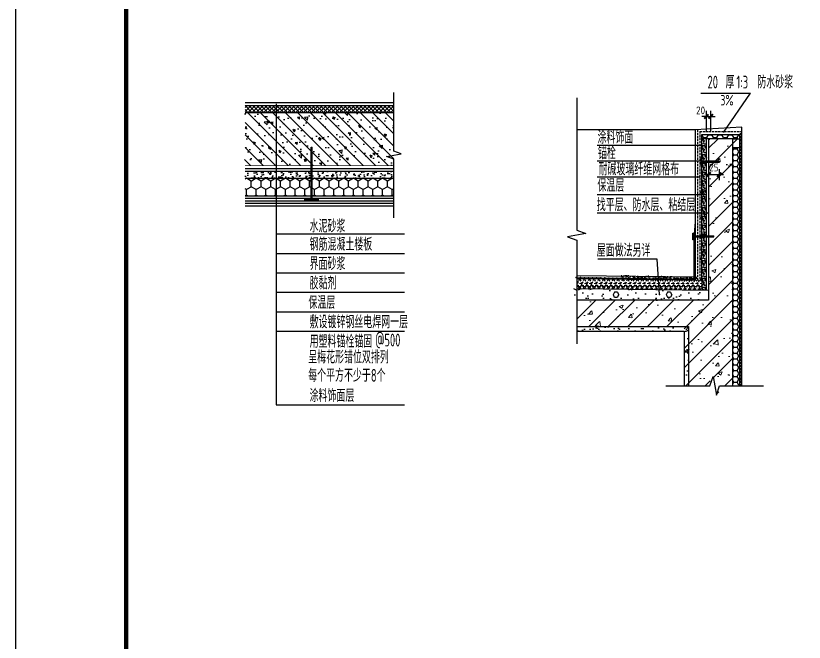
# Model space of a CAD drawing. Extents: x -518115 to 1124316, y -209821 to 1628073.
# Drawn here: x 813614 to 818074, y 925235 to 928779 of the extents above; entities that cross this region are included whole.
import ezdxf

# ---------------------------------------------------------------- set-up
doc = ezdxf.new("R2010")
doc.units = 0
doc.header["$LTSCALE"] = 1000
doc.header["$MEASUREMENT"] = 0
doc.linetypes.add('DASH', pattern=[0.35, 0.25, -0.1])
for name, color, linetype in [('8', 8, 'Continuous'), ('Defpoint', 7, 'Continuous'), ('DIM_LEAD', 3, 'Continuous'), ('PUB_DIM', 3, 'Continuous'), ('PUB_TEXT', 4, 'Continuous'), ('S_WALL', 140, 'Continuous'), ('图框', 140, 'Continuous')]:
    doc.layers.add(name, color=color, linetype=linetype)
doc.layers.add('PUB_HATCH', color=8, linetype='Continuous', lineweight=9)
doc.layers.add('建筑', color=30, linetype='Continuous', lineweight=25)
doc.layers.add('yichutu', color=7, linetype='Continuous', true_color=0xffffff, plot=False)
doc.styles.get("Standard").update_dxf_attribs({"font": 'gbenor.shx', "bigfont": 'gbcbig.shx'})
doc.styles.add('STANDARD_T3', font='gbenor.shx', dxfattribs={"bigfont": 'gbcbig.shx'})
doc.dimstyles.new('STANDARD&&50', dxfattribs={"dimtxt": 175, "dimasz": 50, "dimexe": 125, "dimexo": 150, "dimgap": 75, "dimtad": 1, "dimdec": 0, "dimzin": 0, "dimdsep": 46, "dimtxsty": 'STANDARD_T3', "dimblk": 'ARCHTICK', "dimcen": 0.09, "dimadec": 0, "dimazin": 0, "dimtfac": 1, "dimtdec": 0, "dimtix": 1, "dimtmove": 2, "dimatfit": 3, "dimfxl": 1, "dimtolj": 1, "dimtzin": 0, "dimarcsym": 0})
pattern_1 = [(45, (-32226.797, 33580.317), (-44.90128, 44.90128), []), (135, (-32226.797, 33580.317), (-44.90128, -44.90128), [])]
pattern_2 = [(37.5, (-1261018.43, 154233.83), (-8.000156, 244.70662), [0, -193.04, 0, -215.9, 0, -206.375]), (7.5, (-1261018.43, 154233.83), (224.76164, 358.41255), [0, -104.14, 0, -173.99, 0, -66.675]), (327.5, (-1261174.64, 154233.83), (395.496185, 0.718592), [0, -63.5, 0, -228.6, 0, -298.45]), (317.5, (-1261174.64, 154233.83), (381.77823, 111.46466), [0, -31.75, 0, -149.86, 0, -171.45])]
pattern_3 = [(66.422, (-124591.26, 32777.94), (0.278164, 200.638786), [34.4, -18.218, 90.8, -18.218, 34.4, -21.84]), (113.58, (-124643.646, 32777.94), (-87.28921, 0.001934), [34.4, -18.218, 90.892, -18.218, 34.4, -21.84]), (0, (-124643.65, 32777.94), (0, 200), [52.372, -34.914]), (0, (-124600, 32957.94), (0, 200), [52.372, -34.914]), (90, (-124657.46, 32809.59), (-87.288, 5e-15), [16.696, -183.304]), (90, (-124613.82, 32909.59), (-87.288, 5e-15), [16.696, -183.304]), (90, (-124577.46, 32809.59), (-87.288, 5e-15), [16.696, -183.304]), (90, (-124533.82, 32909.59), (-87.288, 5e-15), [16.696, -183.304])]
pattern_4 = [(45, (30219.67, 6401), (-220.971, 220.971), []), (50, (30219.7, 6401), (896.575, -78.44), [93.75, -1031.25]), (355, (30219.7, 6401), (-173.44, 940.24), [75, -825]), (100.4514, (30294.4, 6394.45), (723.137, 861.8), [79.675, -876.428]), (46.1842, (30219.7, 6651), (1334.05, -206.9), [140.625, -1546.875]), (96.6356, (30330.8, 6633.7), (1168.33, 1217.647), [119.513, -1314.64]), (351.184, (30219.7, 6651), (1168.33, 1217.65), [112.5, -1237.5]), (21, (30344.7, 6588.5), (746.134, -503.274), [93.75, -1031.25]), (326, (30344.7, 6588.5), (304.144, 906.438), [75, -825]), (71.4514, (30406.85, 6546.55), (1050.278, 403.163), [79.675, -876.428]), (37.5, (30219.67, 6401), (15.1998, 416.1173), [0, -815, 0, -837.5, 0, -828.125]), (7.5, (30219.67, 6401), (328.837, 493.0146), [0, -477.5, 0, -796.25, 0, -315.625]), (327.5, (29940.92, 6401), (667.278, -28.1936), [0, -312.5, 0, -975, 0, -1293.75]), (317.5, (29815.9, 6401), (728.983, 125.131), [0, -406.25, 0, -647.5, 0, -918.75])]
pattern_5 = [(180, (-1824637.3, 689111.1), (-600, -1200), [0, -1200]), (180, (-1823935.3, 689273.1), (-600, -1200), [0, -1200]), (180, (-1824325.3, 689285.1), (-600, -1200), [0, -1200]), (180, (-1824751.3, 688931.1), (-600, -1200), [0, -1200]), (180, (-1824253.3, 689345.1), (-600, -1200), [0, -1200]), (180, (-1824871.3, 688175.1), (-600, -1200), [0, -1200]), (180, (-1824505.3, 688271.1), (-600, -1200), [0, -1200]), (180, (-1824697.3, 688421.1), (-600, -1200), [0, -1200]), (180, (-1823719.3, 688445.1), (-600, -1200), [0, -1200]), (180, (-1824307.3, 688499.1), (-600, -1200), [0, -1200]), (180, (-1824079.3, 688805.1), (-600, -1200), [0, -1200]), (180, (-1824091.3, 689255.1), (-600, -1200), [0, -1200]), (180, (-1824541.3, 689303.1), (-600, -1200), [0, -1200]), (180, (-1824871.3, 688775.1), (-600, -1200), [0, -1200]), (180, (-1823749.3, 688961.1), (-600, -1200), [0, -1200]), (180, (-1823851.3, 688757.1), (-600, -1200), [0, -1200]), (180, (-1824319.3, 688841.1), (-600, -1200), [0, -1200]), (180, (-1824151.3, 689015.1), (-600, -1200), [0, -1200]), (180, (-1824055.3, 688619.1), (-600, -1200), [0, -1200]), (180, (-1824205.3, 688169.1), (-600, -1200), [0, -1200]), (180, (-1823797.3, 689213.1), (-600, -1200), [0, -1200]), (180, (-1824457.3, 688415.1), (-600, -1200), [0, -1200]), (180, (-1823899.3, 688397.1), (-600, -1200), [0, -1200]), (180, (-1823803.3, 688241.1), (-600, -1200), [0, -1200]), (310.601294, (-1824797.57, 688550.78), (2999.9999669, -3600.0000157), [52.6831, -22074.222]), (198.434949, (-1824711.86, 688527.92), (-2999.999989, -1199.999991), [54.2105, -7535.2558]), (270, (-1824711.86, 688579.35), (-600, -1200), [51.4286, -2348.5713]), (341.565051, (-1824763.28, 688596.5), (3000.000015, -1199.99991), [54.2105, -7535.2558]), (233.130102, (-1824763.28, 688596.5), (-600, -1200), [57.14286, -5942.857]), (315, (-1824809, 689207.9), (600.00007, -1199.99992), [48.4873, -3345.6252]), (225, (-1824740.43, 689207.9), (-600, -1199.999995), [48.4873, -3345.6252]), (315, (-1824774.7, 689242.2), (600.00007, -1199.99992), [48.4873, -3345.6252]), (225, (-1824774.7, 689242.2), (-600, -1199.999995), [48.4873, -3345.6252]), (296.56505, (-1824231.9, 688402.2), (0.0001, -2399.99993), [63.88765, -1277.753]), (0, (-1824203.3, 688345.1), (600, -1200), [68.5714, -1131.4285]), (243.43495, (-1824106.1, 688402.2), (-5e-06, -2400), [63.88765, -1277.753]), (296.56505, (-1824134.7, 688459.3), (0.0001, -2399.99993), [63.88765, -1277.753]), (180, (-1824134.7, 688459.3), (-600, -1200), [68.5714, -1131.4285]), (243.43495, (-1824203.3, 688459.3), (-5e-06, -2400), [63.88765, -1277.753]), (287.102728, (-1824683.284, 688807.92), (1799.9999312, -6000.0000097), [77.7227, -32565.805]), (323.972626, (-1824660.43, 688733.635), (11399.9998555, -8399.9999905), [77.7227, -16244.04]), (0, (-1824597.6, 688687.9), (600, -1200), [74.2857, -1125.7142]), (216.0273733, (-1824460.43, 688733.635), (-11399.9999158, -8399.9999094), [77.7227, -16244.04]), (251.565051, (-1824437.57, 688802.2), (-1800.00001, -5999.99999), [72.2806, -7517.1856]), (287.102728, (-1824460.427, 688876.49), (1799.9999312, -6000.0000097), [77.7227, -32565.805]), (323.972626, (-1824523.28, 688922.21), (11399.9998555, -8399.9999905), [77.7227, -16244.04]), (180, (-1824523.3, 688922.2), (-600, -1200), [74.2857, -1125.7142]), (216.0273733, (-1824597.57, 688922.21), (-11399.9999158, -8399.9999094), [77.7227, -16244.04]), (251.565051, (-1824660.43, 688876.5), (-1800.00001, -5999.99999), [72.2806, -7517.1856]), (330.255118, (-1824694.71, 688247.92), (1800.000004, -1199.999985), [46.07004, -9628.6392]), (270, (-1824654.7, 688270.8), (-600, -1200), [45.7143, -2354.2855]), (209.744881, (-1824654.71, 688270.78), (-1800.000001, -1199.999994), [46.07004, -9628.6392]), (296.56505, (-1824414.7, 689099.3), (0.0001, -2399.99993), [63.88765, -1277.753]), (348.690067, (-1824386.14, 689042.21), (5400.000004, -1199.99997), [58.2745, -12179.371]), (221.185925, (-1824283.284, 689070.78), (-14999.9999091, -13199.9998846), [60.7437, -25451.604]), (270, (-1824283.3, 689127.9), (-600, -1200), [57.14286, -2342.857]), (318.814074, (-1824329, 689167.92), (14999.9997334, -13200.000084), [60.7437, -25451.604]), (196.6992442, (-1824329, 689167.92), (-19799.999851, -5999.9999372), [59.6589, -24997.075]), (240.945396, (-1824386.14, 689150.78), (-599.9999984, -1199.9999894), [58.8322, -24650.679]), (289.983106, (-1823911.856, 688596.49), (3000.0000113, -8399.9999778), [66.884, -28024.395]), (335.556045, (-1823889, 688533.635), (7800.0000297, -3599.9999252), [69.046, -28930.263]), (204.4439547, (-1823763.284, 688533.635), (-7800.0000039, -3599.9999827), [69.046, -28930.263]), (250.0168934, (-1823740.427, 688596.49), (-3000.000009, -8399.9999792), [66.884, -28024.395]), (289.983106, (-1823763.284, 688659.35), (3000.0000113, -8399.9999778), [66.884, -28024.395]), (340.016893, (-1823826.14, 688682.21), (3000.000002, -1199.9999453), [66.884, -13978.755]), (199.9831065, (-1823826.14, 688682.21), (-2999.9999835, -1199.999998), [66.884, -13978.755]), (250.0168934, (-1823889, 688659.35), (-3000.000009, -8399.9999792), [66.884, -28024.395]), (302.005383, (-1824357.57, 688705.06), (600.0000805, -1199.999939), [53.9085, -11266.868]), (198.434949, (-1824277.57, 688676.5), (-2999.999989, -1199.999991), [54.2105, -7535.2558]), (270, (-1824277.57, 688727.9), (-600, -1200), [51.4286, -2348.5713]), (341.565051, (-1824329, 688745.06), (3000.000015, -1199.99991), [54.2105, -7535.2558]), (234.462322, (-1824329, 688745.06), (-4199.999994, -5999.999991), [49.15614, -20596.423]), (296.56505, (-1824009, 688996.5), (0.0001, -2399.99993), [63.88765, -1277.753]), (0, (-1823980.4, 688939.3), (600, -1200), [62.85714, -1137.1428]), (239.0362434, (-1823883.28, 688996.49), (-600.000002, -1199.999994), [66.63946, -13927.644]), (300.963756, (-1823917.57, 689053.63), (600.000082, -1199.999945), [66.63946, -13927.644]), (180, (-1823917.6, 689053.6), (-600, -1200), [62.85714, -1137.1428]), (243.43495, (-1823980.4, 689053.6), (-5e-06, -2400), [63.88765, -1277.753])]
pattern_6 = [(246.422, (-1824316.03, 688732.56), (-0.347705, -250.798483), [43, -22.7725, 113.5, -22.7725, 43, -27.3]), (293.58, (-1824250.55, 688732.56), (109.111514, -0.002417), [43, -22.7725, 113.615, -22.7725, 43, -27.3]), (180, (-1824250.55, 688732.56), (-3e-14, -250), [65.465, -43.6425]), (180, (-1824305.1, 688507.56), (-3e-14, -250), [65.465, -43.6425]), (270, (-1824233.28, 688693), (109.11, -2e-14), [20.87, -229.13]), (270, (-1824287.84, 688568), (109.11, -2e-14), [20.87, -229.13]), (270, (-1824333.28, 688693), (109.11, -2e-14), [20.87, -229.13]), (270, (-1824387.84, 688568), (109.11, -2e-14), [20.87, -229.13])]
pattern_7 = [(37.5, (-1829095.32, 646326.707), (-1.8898007, 57.8047131), [0, -45.6, 0, -51, 0, -48.75]), (7.5, (-1829095.32, 646326.71), (53.0933012, 84.664382), [0, -24.6, 0, -41.1, 0, -15.75]), (327.5, (-1829132.22, 646326.707), (93.4242559, 0.1697716), [0, -15, 0, -54, 0, -70.5]), (317.5, (-1829132.22, 646326.71), (90.183798, 26.330267), [0, -7.5, 0, -35.4, 0, -40.5])]
pattern_8 = [(0, (-123894.46, 33418.94), (114.3, 65.99112), [76.2, -152.4]), (120, (-123894.46, 33418.94), (-114.299986, 65.991144), [76.2, -152.4]), (60, (-123894.46, 33418.94), (1.4e-05, 131.982264), [-152.4, 76.2])]
pattern_9 = [(0, (-123894.46, 32767.94), (114.3, 65.99112), [76.2, -152.4]), (120, (-123894.46, 32767.94), (-114.299986, 65.991144), [76.2, -152.4]), (60, (-123894.46, 32767.94), (1.4e-05, 131.982264), [-152.4, 76.2])]
pattern_10 = [(45, (30219.67, 6401), (-220.971, 220.971), []), (50, (30219.7, 6401), (896.575, -78.44), [93.75, -1031.25]), (355, (30219.7, 6401), (-173.44, 940.24), [75, -825]), (100.4514, (30294.4, 6394.45), (723.137, 861.8), [79.675, -876.428]), (46.1842, (30219.7, 6651), (1334.05, -206.9), [140.625, -1546.875]), (96.6356, (30330.8, 6633.7), (1168.33, 1217.647), [119.513, -1314.64]), (351.184, (30219.7, 6651), (1168.33, 1217.65), [112.5, -1237.5]), (21, (30344.7, 6588.5), (746.134, -503.274), [93.75, -1031.25]), (326, (30344.7, 6588.5), (304.144, 906.438), [75, -825]), (71.4514, (30406.85, 6546.55), (1050.278, 403.163), [79.675, -876.428]), (37.5, (30219.67, 6401), (15.1998, 416.1173), [0, -815, 0, -837.5, 0, -828.125]), (7.5, (30219.67, 6401), (328.837, 493.0146), [0, -477.5, 0, -796.25, 0, -315.625]), (327.5, (29940.92, 6401), (667.278, -28.1936), [0, -312.5, 0, -975, 0, -1293.75]), (317.5, (29815.9, 6401), (728.983, 125.131), [0, -406.25, 0, -647.5, 0, -918.75])]

# ---------------------------------------------------------------- blocks, each defined once
blk = doc.blocks.new('A$C617850AE')
h = blk.add_hatch()
h.set_pattern_fill('ANSI37', color=256, scale=40, style=0)
h.set_pattern_definition(pattern_1)
h.paths.add_polyline_path([(-1460, 5484), (-1460, 5324), (1905, 5324), (1905, 5484)])
h = blk.add_hatch()
h.set_pattern_fill('ANSI37', color=256, scale=40, style=0)
h.set_pattern_definition(pattern_1)
h.paths.add_polyline_path([(-1460, 5484), (-1460, 5324), (1905, 5324), (1905, 5484)])
h = blk.add_hatch()
h.set_pattern_fill('钢筋混凝土', color=256, scale=80, angle=90, style=0)
h.set_pattern_definition([(135, (469901.02, -754452.39), (-141.421356, -141.421356), []), (140, (469901, -754452.4), (50.2017, 573.80815), [60, -660]), (85, (469901, -754452.4), (-601.7537, -111.00107), [48, -528]), (190.4514, (469905.2, -754404.57), (-551.55163, 462.8075), [50.99215, -560.9137]), (136.1842, (469741, -754452.4), (132.4152, 853.79284), [90, -990]), (186.6356, (469752.06, -754381.2), (-779.2943, 747.7302), [76.4882, -841.3704]), (81.1842, (469741, -754452.4), (-779.2949, 747.72956), [72, -792]), (111, (469781, -754372.4), (322.09511, 477.52564), [60, -660]), (56, (469781, -754372.4), (-580.12004, 194.65227), [48, -528]), (161.4514, (469807.86, -754332.6), (-258.0244, 672.1781), [50.99215, -560.9137]), (127.5, (469901.02, -754452.39), (-266.315083, 9.727884), [0, -521.6, 0, -536, 0, -530]), (97.5, (469901.02, -754452.39), (-315.52937, 210.45563), [0, -305.6, 0, -509.6, 0, -202]), (57.5, (469901.02, -754630.79), (18.043897, 427.05795), [0, -200, 0, -624, 0, -828]), (47.5, (469901.02, -754710.8), (-80.08399, 466.54894), [0, -260, 0, -414.4, 0, -588])])
h.paths.add_polyline_path([(34, 4124), (34, 4538), (58, 4538), (58, 4124), (1905, 4124), (1905, 4489), (1737, 4550), (2073, 4609), (1905, 4669), (1905, 5324), (-1460, 5324), (-1460, 4354), (-1292, 4294), (-1628, 4235), (-1460, 4174), (-1460, 4124)])
h = blk.add_hatch()
h.set_pattern_fill('钢筋混凝土', color=256, scale=80, angle=90, style=0)
h.set_pattern_definition([(135, (469901.02, -754452.39), (-141.421356, -141.421356), []), (140, (469901, -754452.4), (50.2017, 573.80815), [60, -660]), (85, (469901, -754452.4), (-601.7537, -111.00107), [48, -528]), (190.4514, (469905.2, -754404.57), (-551.55163, 462.8075), [50.99215, -560.9137]), (136.1842, (469741, -754452.4), (132.4152, 853.79284), [90, -990]), (186.6356, (469752.06, -754381.2), (-779.2943, 747.7302), [76.4882, -841.3704]), (81.1842, (469741, -754452.4), (-779.2949, 747.72956), [72, -792]), (111, (469781, -754372.4), (322.09511, 477.52564), [60, -660]), (56, (469781, -754372.4), (-580.12004, 194.65227), [48, -528]), (161.4514, (469807.86, -754332.6), (-258.0244, 672.1781), [50.99215, -560.9137]), (127.5, (469901.02, -754452.39), (-266.315083, 9.727884), [0, -521.6, 0, -536, 0, -530]), (97.5, (469901.02, -754452.39), (-315.52937, 210.45563), [0, -305.6, 0, -509.6, 0, -202]), (57.5, (469901.02, -754630.79), (18.043897, 427.05795), [0, -200, 0, -624, 0, -828]), (47.5, (469901.02, -754710.8), (-80.08399, 466.54894), [0, -260, 0, -414.4, 0, -588])])
h.paths.add_polyline_path([(34, 4124), (34, 4538), (58, 4538), (58, 4124), (1905, 4124), (1905, 4489), (1737, 4550), (2073, 4609), (1905, 4669), (1905, 5324), (-1460, 5324), (-1460, 4354), (-1292, 4294), (-1628, 4235), (-1460, 4174), (-1460, 4124)])
h = blk.add_hatch()
h.set_pattern_fill('ANSI32', color=256, scale=8, angle=90, style=0)
h.set_pattern_definition([(135, (469901.02, -754452.385), (-26.9407684, -26.9407684), []), (135, (469901.02, -754434.425), (-26.9407684, -26.9407684), [])])
h.paths.add_polyline_path([(34, 4538), (34, 3371), (58, 3371), (58, 4538)])
h = blk.add_hatch()
h.set_pattern_fill('ANSI32', color=256, scale=8, angle=90, style=0)
h.set_pattern_definition([(135, (469901.02, -754452.385), (-26.9407684, -26.9407684), []), (135, (469901.02, -754434.425), (-26.9407684, -26.9407684), [])])
h.paths.add_polyline_path([(34, 4538), (34, 3371), (58, 3371), (58, 4538)])
h = blk.add_hatch()
h.set_pattern_fill('粉刷', color=256, scale=40, angle=90, style=0)
h.set_pattern_definition([(127.5, (469901.02, -754452.39), (-154.145902, -5.039469), [0, -121.6, 0, -136, 0, -130]), (97.5, (469901.02, -754452.39), (-225.771685, 141.582136), [0, -65.6, 0, -109.6, 0, -42]), (57.5, (469901.02, -754550.79), (-0.452724, 249.131349), [0, -40, 0, -144, 0, -188]), (47.5, (469901.02, -754550.79), (-70.214045, 240.49013), [0, -20, 0, -94.4, 0, -108])])
h.paths.add_polyline_path([(-1460, 3996), (-1460, 3836), (1905, 3836), (1905, 3996)])
h = blk.add_hatch()
h.set_pattern_fill('粉刷', color=256, scale=40, angle=90, style=0)
h.set_pattern_definition([(127.5, (469901.02, -754452.39), (-154.145902, -5.039469), [0, -121.6, 0, -136, 0, -130]), (97.5, (469901.02, -754452.39), (-225.771685, 141.582136), [0, -65.6, 0, -109.6, 0, -42]), (57.5, (469901.02, -754550.79), (-0.452724, 249.131349), [0, -40, 0, -144, 0, -188]), (47.5, (469901.02, -754550.79), (-70.214045, 240.49013), [0, -20, 0, -94.4, 0, -108])])
h.paths.add_polyline_path([(-1460, 3996), (-1460, 3836), (1905, 3836), (1905, 3996)])
h = blk.add_hatch()
h.set_pattern_fill('HONEY', color=256, scale=80, angle=90, style=0)
h.set_pattern_definition([(90, (469901.02, -754452.39), (-109.9852, 190.5), [127, -254]), (210, (469901.02, -754452.39), (-109.98524, -190.499977), [127, -254]), (150, (469901.02, -754452.39), (-219.97044, 2.3e-05), [-254, 127])])
h.paths.add_polyline_path([(34, 3436), (34, 3836), (-1460, 3836), (-1460, 3436)])
h.paths.add_polyline_path([(58, 3836), (58, 3436), (1905, 3436), (1905, 3836)])
h = blk.add_hatch()
h.set_pattern_fill('HONEY', color=256, scale=80, angle=90, style=0)
h.set_pattern_definition([(90, (469901.02, -754452.39), (-109.9852, 190.5), [127, -254]), (210, (469901.02, -754452.39), (-109.98524, -190.499977), [127, -254]), (150, (469901.02, -754452.39), (-219.97044, 2.3e-05), [-254, 127])])
h.paths.add_polyline_path([(34, 3436), (34, 3836), (-1460, 3836), (-1460, 3436)])
h.paths.add_polyline_path([(58, 3836), (58, 3436), (1905, 3436), (1905, 3836)])
for p, q in [((34, 3371), (34, 4538)), ((34, 4538), (58, 4538)), ((34, 3371), (34, 4538)), ((34, 4538), (58, 4538)), ((58, 3371), (58, 4538)), ((58, 3371), (58, 4538))]:
    blk.add_line(p, q)
for points in [[(-1460, 5548), (1905, 5548)], [(-1460, 5548), (1905, 5548)], [(-1460, 5484), (1905, 5484)], [(-1460, 5484), (1905, 5484)], [(-1460, 5324), (1905, 5324)], [(-1460, 5324), (1905, 5324)], [(-1460, 4060), (34, 4060)], [(-1460, 4060), (34, 4060)], [(-1460, 3996), (34, 3996)], [(-1460, 3996), (34, 3996)], [(58, 4060), (1905, 4060)], [(58, 4060), (1905, 4060)], [(58, 3996), (1905, 3996)], [(58, 3996), (1905, 3996)], [(-1460, 3836), (34, 3836)], [(-1460, 3836), (34, 3836)], [(58, 3836), (1905, 3836)], [(58, 3836), (1905, 3836)], [(-1460, 3436), (34, 3436)], [(-1460, 3436), (34, 3436)], [(58, 3436), (1905, 3436)], [(58, 3436), (1905, 3436)], [(-1460, 3276), (1905, 3276)], [(-1460, 3276), (1905, 3276)], [(-1460, 3212), (1905, 3212)], [(-1460, 3212), (1905, 3212)], [(-106, 3339), (-106, 3371), (198, 3371), (198, 3339), (-106, 3339)], [(-106, 3339), (-106, 3371), (198, 3371), (198, 3339), (-106, 3339)]]:
    blk.add_lwpolyline(points)
for points, const_width in [([(-1460, 4124), (34, 4124)], 16), ([(-1460, 4124), (34, 4124)], 16), ([(58, 4124), (1905, 4124)], 16), ([(58, 4124), (1905, 4124)], 16), ([(30, 3371), (62, 3371)], 8), ([(30, 3371), (62, 3371)], 8)]:
    blk.add_lwpolyline(points, dxfattribs=dict(const_width=const_width))
at = {"linetype": 'DASH', "ltscale": 0.05}
for points in [[(-1460, 3388), (34, 3388)], [(-1460, 3388), (34, 3388)], [(-1460, 3324), (1905, 3324)], [(-1460, 3324), (1905, 3324)], [(58, 3388), (1905, 3388)], [(58, 3388), (1905, 3388)]]:
    blk.add_lwpolyline(points, dxfattribs=at)
at = {"layer": 'PUB_DIM'}
for p, q in [((-753, 5518), (-753, 2338)), ((-753, 5518), (-753, 2338)), ((-753, 2575), (2148, 2575)), ((-753, 2575), (2148, 2575)), ((-753, 2338), (-753, -1288)), ((-753, 2338), (-753, -1288)), ((-753, 2136), (2148, 2136)), ((-753, 2136), (2148, 2136)), ((-753, 1696), (2148, 1696)), ((-753, 1696), (2148, 1696)), ((-753, 1257), (2148, 1257)), ((-753, 1257), (2148, 1257)), ((-753, 817), (2148, 817)), ((-753, 817), (2148, 817)), ((-753, 377), (2148, 377)), ((-753, 377), (2148, 377)), ((-753, -1288), (2148, -1288)), ((-753, -1288), (2148, -1288))]:
    blk.add_line(p, q, dxfattribs=at)
blk.add_lwpolyline([(1905, 2943), (1905, 4269), (1737, 4330), (2073, 4389), (1905, 4449), (1905, 5775)], dxfattribs=at)
blk.add_lwpolyline([(1905, 2943), (1905, 4269), (1737, 4330), (2073, 4389), (1905, 4449), (1905, 5775)], dxfattribs=at)
at = {"layer": 'PUB_TEXT', "width": 0.7}
for s, height, p in [('水泥砂浆', 289.4, (0, 2610)), ('水泥砂浆', 289.4, (0, 2610)), ('钢筋混凝土楼板', 289.4, (0, 2198)), ('钢筋混凝土楼板', 289.4, (0, 2198)), ('界面砂浆', 289.4, (0, 1758)), ('界面砂浆', 289.4, (0, 1758)), ('胶黏剂', 289.4, (0, 1319)), ('胶黏剂', 289.4, (0, 1319)), ('保温层', 289.4, (-26, 879)), ('保温层', 289.4, (-26, 879)), ('敷设镀锌钢丝电焊网一层', 289.36, (0, 440)), ('敷设镀锌钢丝电焊网一层', 289.36, (0, 440)), ('@500', 289.4, (1488, 30)), ('@500', 289.4, (1488, 30)), ('用塑料锚栓锚固', 289.4, (0, 0)), ('用塑料锚栓锚固', 289.4, (0, 0)), ('呈梅花形错位双排列', 289.4, (-31, -355)), ('呈梅花形错位双排列', 289.4, (-31, -355)), ('每个平方不少于8个', 289.4, (-31, -769)), ('每个平方不少于8个', 289.4, (-31, -769)), ('涂料饰面层', 289.4, (0, -1226)), ('涂料饰面层', 289.4, (0, -1226))]:
    blk.add_text(s, height=height, dxfattribs=at).set_placement(p)
blk = doc.blocks.new('$LinePat$防水层1')
at = {"color": 0}
blk.add_solid([(150, 0), (450, 0), (150, -100), (450, -100)], dxfattribs=at)
at = {"layer": 'Defpoint'}
for p in [(0, 0), (600, 0)]:
    blk.add_point(p, dxfattribs=at)
blk = doc.blocks.new('_ArchTick')
at = {"color": 0, "linetype": 'ByBlock', "const_width": 0.4}
blk.add_lwpolyline([(-0.5, -0.5), (0.5, 0.5)], dxfattribs=at)
blk = doc.blocks.new('*D230')
at = {"layer": 'Defpoints', "color": 0, "transparency": 16777216}
for p in [(980155, 1047513), (980055, 1047004), (980155, 1047004)]:
    blk.add_point(p, dxfattribs=at)
at = {"layer": 'PUB_DIM', "color": 0, "lineweight": -2, "transparency": 16777216}
for p, q in [((980055, 1047154), (980055, 1047638)), ((980155, 1047154), (980155, 1047638)), ((980055, 1047513), (979955, 1047513)), ((980055, 1047513), (980155, 1047513)), ((980155, 1047513), (980255, 1047513))]:
    blk.add_line(p, q, dxfattribs=at)
at = {"layer": 'PUB_DIM', "color": 0, "lineweight": -2, "transparency": 16777216, "xscale": 100, "yscale": 100, "zscale": 100}
blk.add_blockref('_ArchTick', (980055, 1047513), dxfattribs=at)
at = {"layer": 'PUB_DIM', "color": 0, "lineweight": -2, "transparency": 16777216, "xscale": 100, "yscale": 100, "zscale": 100, "rotation": 180}
blk.add_blockref('_ArchTick', (980155, 1047513), dxfattribs=at)
at = {"layer": 'PUB_DIM', "color": 0, "transparency": 16777216, "insert": (979926, 1047651), "char_height": 175, "attachment_point": 5, "style": 'STANDARD_T3'}
blk.add_mtext('\\A1;20', dxfattribs=at)
blk = doc.blocks.new('*D231')
at = {"layer": 'Defpoints', "color": 0, "transparency": 16777216}
for p in [(980105, 1046472), (980345, 1046472), (980345, 1046197)]:
    blk.add_point(p, dxfattribs=at)
at = {"layer": 'PUB_DIM', "color": 0, "lineweight": -2, "transparency": 16777216}
for p, q in [((980105, 1046322), (980105, 1046072)), ((980345, 1046322), (980345, 1046072)), ((980105, 1046197), (980005, 1046197)), ((980105, 1046197), (980345, 1046197)), ((980345, 1046197), (980445, 1046197))]:
    blk.add_line(p, q, dxfattribs=at)
at = {"layer": 'PUB_DIM', "color": 0, "lineweight": -2, "transparency": 16777216, "xscale": 100, "yscale": 100, "zscale": 100}
blk.add_blockref('_ArchTick', (980105, 1046197), dxfattribs=at)
at = {"layer": 'PUB_DIM', "color": 0, "lineweight": -2, "transparency": 16777216, "xscale": 100, "yscale": 100, "zscale": 100, "rotation": 180}
blk.add_blockref('_ArchTick', (980345, 1046197), dxfattribs=at)
at = {"layer": 'PUB_DIM', "color": 0, "transparency": 16777216, "insert": (980225, 1046359), "char_height": 175, "attachment_point": 5, "style": 'STANDARD_T3'}
blk.add_mtext('\\A1;25', dxfattribs=at)
blk = doc.blocks.new('*D232')
at = {"layer": 'Defpoints', "color": 0, "transparency": 16777216}
for p in [(980155, 1047513), (980055, 1047004), (980155, 1047004)]:
    blk.add_point(p, dxfattribs=at)
at = {"layer": 'PUB_DIM', "color": 0, "lineweight": -2, "transparency": 16777216}
for p, q in [((980055, 1047154), (980055, 1047638)), ((980155, 1047154), (980155, 1047638)), ((980055, 1047513), (979955, 1047513)), ((980055, 1047513), (980155, 1047513)), ((980155, 1047513), (980255, 1047513))]:
    blk.add_line(p, q, dxfattribs=at)
at = {"layer": 'PUB_DIM', "color": 0, "lineweight": -2, "transparency": 16777216, "xscale": 100, "yscale": 100, "zscale": 100}
blk.add_blockref('_ArchTick', (980055, 1047513), dxfattribs=at)
at = {"layer": 'PUB_DIM', "color": 0, "lineweight": -2, "transparency": 16777216, "xscale": 100, "yscale": 100, "zscale": 100, "rotation": 180}
blk.add_blockref('_ArchTick', (980155, 1047513), dxfattribs=at)
at = {"layer": 'PUB_DIM', "color": 0, "transparency": 16777216, "insert": (979926, 1047651), "char_height": 175, "attachment_point": 5, "style": 'STANDARD_T3'}
blk.add_mtext('\\A1;20', dxfattribs=at)
blk = doc.blocks.new('*D233')
at = {"layer": 'Defpoints', "color": 0, "transparency": 16777216}
for p in [(980105, 1046472), (980345, 1046472), (980345, 1046197)]:
    blk.add_point(p, dxfattribs=at)
at = {"layer": 'PUB_DIM', "color": 0, "lineweight": -2, "transparency": 16777216}
for p, q in [((980105, 1046322), (980105, 1046072)), ((980345, 1046322), (980345, 1046072)), ((980105, 1046197), (980005, 1046197)), ((980105, 1046197), (980345, 1046197)), ((980345, 1046197), (980445, 1046197))]:
    blk.add_line(p, q, dxfattribs=at)
at = {"layer": 'PUB_DIM', "color": 0, "lineweight": -2, "transparency": 16777216, "xscale": 100, "yscale": 100, "zscale": 100}
blk.add_blockref('_ArchTick', (980105, 1046197), dxfattribs=at)
at = {"layer": 'PUB_DIM', "color": 0, "lineweight": -2, "transparency": 16777216, "xscale": 100, "yscale": 100, "zscale": 100, "rotation": 180}
blk.add_blockref('_ArchTick', (980345, 1046197), dxfattribs=at)
at = {"layer": 'PUB_DIM', "color": 0, "transparency": 16777216, "insert": (980225, 1046359), "char_height": 175, "attachment_point": 5, "style": 'STANDARD_T3'}
blk.add_mtext('\\A1;25', dxfattribs=at)
blk = doc.blocks.new('yct-841-594-84100-59399.9999999999-100-1000.0')
at = {"layer": 'yichutu', "color": 7, "true_color": 0xffffff}
blk.add_lwpolyline([(0, 0), (0, 59400), (84100, 59400), (84100, 0)], close=True, dxfattribs=at)
blk = doc.blocks.new('A$C72245D93')
at = {"layer": '图框'}
blk.add_lwpolyline([(0, 0), (21025, 0), (21025, -14850), (0, -14850)], close=True, dxfattribs=at)
blk.add_lwpolyline([(0, 0), (21025, 0), (21025, -14850), (0, -14850)], close=True, dxfattribs=at)
at = {"layer": '图框', "const_width": 25}
blk.add_lwpolyline([(20775, -14600), (20775, -250), (625, -250), (625, -14600)], close=True, dxfattribs=at)
blk = doc.blocks.new('A$C0BAC42BC')
h = blk.add_hatch()
h.set_pattern_fill('HONEY', color=256, scale=48, style=0)
h.set_pattern_definition(pattern_8)
h.paths.add_polyline_path([(422.9, 4047.8), (422.9, 3947.8), (1272.9, 3947.8), (1272.9, 4047.8)])
h = blk.add_hatch()
h.set_pattern_fill('HONEY', color=256, scale=48, style=0)
h.set_pattern_definition(pattern_8)
h.paths.add_polyline_path([(422.9, 4047.8), (422.9, 3947.8), (1272.9, 3947.8), (1272.9, 4047.8)])
h = blk.add_hatch()
h.set_pattern_fill('隔热材料03', color=256, scale=400)
h.set_pattern_definition(pattern_3)
h.paths.add_polyline_path([(427.1, 519.4), (522.9, 519.4), (522.9, 3943.8), (422.9, 3947.8)])
h = blk.add_hatch()
h.set_pattern_fill('隔热材料03', color=256, scale=400)
h.set_pattern_definition(pattern_3)
h.paths.add_polyline_path([(427.1, 519.4), (522.9, 519.4), (522.9, 3943.8), (422.9, 3947.8)])
h = blk.add_hatch()
h.set_pattern_fill('HONEY', color=256, scale=48, style=0)
h.set_pattern_definition(pattern_9)
h.paths.add_polyline_path([(1272.9, 3741.6), (1122.9, 3741.6), (1122.9, -1643.9), (1272.9, -1643.9)])
h = blk.add_hatch()
h.set_pattern_fill('HONEY', color=256, scale=48, style=0)
h.set_pattern_definition(pattern_9)
h.paths.add_polyline_path([(1272.9, 3741.6), (1122.9, 3741.6), (1122.9, -1643.9), (1272.9, -1643.9)])
h = blk.add_hatch()
h.set_pattern_fill('ANSI32', color=256, scale=8, style=0)
h.set_pattern_definition([(45, (-757400.893, -466420.082), (-26.9407684, 26.9407684), []), (45, (-757382.932, -466420.082), (-26.9407684, 26.9407684), [])])
h.paths.add_polyline_path([(823.4, 3422.4), (803.1, 3446.4), (422.9, 3446.4), (422.9, 3422.4)])
h.paths.add_polyline_path([(407.1, 3345.4), (422.9, 3345.4), (422.9, 3525.4), (407.1, 3525.4)])
h = blk.add_hatch()
h.set_pattern_fill('ANSI32', color=256, scale=8, style=0)
h.set_pattern_definition([(45, (-757400.893, -466420.082), (-26.9407684, 26.9407684), []), (45, (-757382.932, -466420.082), (-26.9407684, 26.9407684), [])])
h.paths.add_polyline_path([(823.4, 3422.4), (803.1, 3446.4), (422.9, 3446.4), (422.9, 3422.4)])
h.paths.add_polyline_path([(407.1, 3345.4), (422.9, 3345.4), (422.9, 3525.4), (407.1, 3525.4)])
h = blk.add_hatch()
h.set_pattern_fill('ANSI32', color=256, scale=8, style=0)
h.set_pattern_definition([(45, (-757575.893, -468112.093), (-26.9407684, 26.9407684), []), (45, (-757557.932, -468112.093), (-26.9407684, 26.9407684), [])])
h.paths.add_polyline_path([(694, 1730.4), (694, 1754.4), (247.9, 1754.4), (247.9, 1730.4)])
h = blk.add_hatch()
h.set_pattern_fill('ANSI32', color=256, scale=8, style=0)
h.set_pattern_definition([(45, (-757575.893, -468112.093), (-26.9407684, 26.9407684), []), (45, (-757557.932, -468112.093), (-26.9407684, 26.9407684), [])])
h.paths.add_polyline_path([(694, 1730.4), (694, 1754.4), (247.9, 1754.4), (247.9, 1730.4)])
at = {"layer": '8'}
h = blk.add_hatch(dxfattribs=at)
h.set_pattern_fill('AR-SAND', color=256, scale=100, style=0)
h.set_pattern_definition(pattern_2)
h.paths.add_polyline_path([(-2460.3, 396.8), (-2460.3, 296.8), (472.9, 296.8), (472.9, 3296.8), (1072.9, 3296.8), (1072.9, 3292.8), (1172.9, 3292.8), (1172.9, 3428.9), (372.9, 3403), (372.9, 396.8)])
h = blk.add_hatch(dxfattribs=at)
h.set_pattern_fill('AR-SAND', color=256, scale=100, style=0)
h.set_pattern_definition(pattern_2)
h.paths.add_polyline_path([(-2460.3, 396.8), (-2460.3, 296.8), (472.9, 296.8), (472.9, 3296.8), (1072.9, 3296.8), (1072.9, 3292.8), (1172.9, 3292.8), (1172.9, 3428.9), (372.9, 3403), (372.9, 396.8)])
h = blk.add_hatch(dxfattribs=at)
h.set_pattern_fill('隔热材料03', color=256, scale=500, angle=180, style=0)
h.set_pattern_definition(pattern_6)
h.paths.add_polyline_path([(422.9, 521.4), (422.9, 746.5), (-2410.3, 784.1), (-2410.3, 559.1)])
h = blk.add_hatch(dxfattribs=at)
h.set_pattern_fill('隔热材料03', color=256, scale=500, angle=180, style=0)
h.set_pattern_definition(pattern_6)
h.paths.add_polyline_path([(422.9, 521.4), (422.9, 746.5), (-2410.3, 784.1), (-2410.3, 559.1)])
h = blk.add_hatch(dxfattribs=at)
h.set_pattern_fill('粉刷', color=256, scale=15, style=0)
h.set_pattern_definition(pattern_7)
h.paths.add_polyline_path([(-1413.6, 859.8), (-1413.6, 809.8), (322.9, 771.9), (322.9, 821.9)])
h = blk.add_hatch(dxfattribs=at)
h.set_pattern_fill('粉刷', color=256, scale=15, style=0)
h.set_pattern_definition(pattern_7)
h.paths.add_polyline_path([(-1413.6, 859.8), (-1413.6, 809.8), (322.9, 771.9), (322.9, 821.9)])
h = blk.add_hatch(dxfattribs=at)
h.set_pattern_fill('加气混凝土', color=256, scale=100, angle=180, style=0)
h.set_pattern_definition(pattern_5)
h.paths.add_polyline_path([(572.9, 296.8), (572.9, 520.7), (-2510.3, 559.7), (-2510.3, 296.8)])
h = blk.add_hatch(dxfattribs=at)
h.set_pattern_fill('加气混凝土', color=256, scale=100, angle=180, style=0)
h.set_pattern_definition(pattern_5)
h.paths.add_polyline_path([(572.9, 296.8), (572.9, 520.7), (-2510.3, 559.7), (-2510.3, 296.8)])
h = blk.add_hatch(dxfattribs=at)
h.set_pattern_fill('AR-SAND', color=256, scale=100, style=0)
h.set_pattern_definition([(37.5, (-2953920.17, -138829.83), (-8.000156, 244.706619), [0, -193.04, 0, -215.9, 0, -206.375]), (7.5, (-2953920.17, -138829.83), (224.76164, 358.41255), [0, -104.14, 0, -173.99, 0, -66.675]), (327.5, (-2954076.38, -138829.83), (395.496185, 0.718592), [0, -63.5, 0, -228.6, 0, -298.45]), (317.5, (-2954076.4, -138829.83), (381.778226, 111.46466), [0, -31.75, 0, -149.86, 0, -171.45])])
h.paths.add_polyline_path([(22.9, -1643.9), (122.9, -1643.9), (122.9, -303.2), (-2410.3, -303.2), (-2410.3, -403.2), (22.9, -403.2)])
h = blk.add_hatch(dxfattribs=at)
h.set_pattern_fill('AR-SAND', color=256, scale=100, style=0)
h.set_pattern_definition([(37.5, (-2953920.17, -138829.83), (-8.000156, 244.706619), [0, -193.04, 0, -215.9, 0, -206.375]), (7.5, (-2953920.17, -138829.83), (224.76164, 358.41255), [0, -104.14, 0, -173.99, 0, -66.675]), (327.5, (-2954076.38, -138829.83), (395.496185, 0.718592), [0, -63.5, 0, -228.6, 0, -298.45]), (317.5, (-2954076.4, -138829.83), (381.778226, 111.46466), [0, -31.75, 0, -149.86, 0, -171.45])])
h.paths.add_polyline_path([(22.9, -1643.9), (122.9, -1643.9), (122.9, -303.2), (-2410.3, -303.2), (-2410.3, -403.2), (22.9, -403.2)])
at = {"layer": 'PUB_HATCH'}
h = blk.add_hatch(dxfattribs=at)
h.set_pattern_fill('钢筋混凝土', color=256, scale=125, style=0)
h.set_pattern_definition(pattern_4)
h.paths.add_polyline_path([(572.9, 3947.8), (572.9, 296.8), (-2410.3, 296.8), (-2410.3, -303.2), (22.9, -303.2), (22.9, -1643.9), (570.9, -1643.9), (666.4, -1381.4), (759, -1906.4), (852.1, -1643.9), (1122.9, -1643.9), (1122.9, 3947.8)])
h = blk.add_hatch(dxfattribs=at)
h.set_pattern_fill('钢筋混凝土', color=256, scale=125, style=0)
h.set_pattern_definition(pattern_10)
h.paths.add_polyline_path([(572.9, 3947.8), (572.9, 296.8), (-2410.3, 296.8), (-2410.3, -303.2), (22.9, -303.2), (22.9, -1643.9), (570.9, -1643.9), (666.4, -1381.4), (759, -1906.4), (852.1, -1643.9), (1122.9, -1643.9), (1122.9, 3947.8)])
h = blk.add_hatch(dxfattribs=at)
h.set_pattern_fill('钢筋混凝土', color=256, scale=125, style=0)
h.set_pattern_definition(pattern_4)
h.paths.add_polyline_path([(1122.9, 3947.8), (1122.9, 3741.6), (1272.9, 3741.6), (1272.9, 3947.8)])
h = blk.add_hatch(dxfattribs=at)
h.set_pattern_fill('钢筋混凝土', color=256, scale=125, style=0)
h.set_pattern_definition(pattern_10)
h.paths.add_polyline_path([(1122.9, 3947.8), (1122.9, 3741.6), (1272.9, 3741.6), (1272.9, 3947.8)])
at = {"linetype": 'DASH', "ltscale": 0.2}
for p, q in [((322.9, 4154), (322.9, 747.1)), ((322.9, 4154), (322.9, 747.1)), ((372.9, 4114.9), (372.9, 747.1)), ((372.9, 4114.9), (1297.9, 4114.9)), ((372.9, 4114.9), (372.9, 747.1)), ((372.9, 4114.9), (1297.9, 4114.9)), ((1297.9, -1643.9), (1297.9, 4114.9)), ((1297.9, -1643.9), (1297.9, 4114.9))]:
    blk.add_line(p, q, dxfattribs=at)
for p, q in [((572.9, 3947.8), (422.9, 3947.8)), ((572.9, 3947.8), (422.9, 3947.8)), ((522.9, 3947.8), (522.9, 519.4)), ((522.9, 3947.8), (522.9, 519.4)), ((422.9, 3446.4), (803.1, 3446.4)), ((422.9, 3446.4), (803.1, 3446.4)), ((422.9, 3422.4), (823.4, 3422.4)), ((422.9, 3422.4), (823.4, 3422.4)), ((803.1, 3446.4), (823.4, 3422.4)), ((803.1, 3446.4), (823.4, 3422.4)), ((247.9, 1754.4), (694, 1754.4)), ((247.9, 1754.4), (694, 1754.4)), ((247.9, 1730.4), (694, 1730.4)), ((247.9, 1730.4), (694, 1730.4)), ((694, 1730.4), (694, 1754.4)), ((694, 1730.4), (694, 1754.4)), ((422.9, 745.8), (419.9, 520.8)), ((422.9, 745.8), (419.9, 520.8))]:
    blk.add_line(p, q)
blk.add_lwpolyline([(1122.9, 3947.8), (1272.9, 3947.8), (1272.9, 3741.6), (1122.9, 3741.6)], close=True)
for points in [[(407.1, 3525.4), (422.9, 3525.4), (422.9, 3345.4), (407.1, 3345.4), (407.1, 3525.4)], [(407.1, 3525.4), (422.9, 3525.4), (422.9, 3345.4), (407.1, 3345.4), (407.1, 3525.4)], [(215.9, 1813.9), (247.9, 1813.9), (247.9, 1660.4), (215.9, 1660.4), (215.9, 1813.9)], [(215.9, 1813.9), (247.9, 1813.9), (247.9, 1660.4), (215.9, 1660.4), (215.9, 1813.9)]]:
    blk.add_lwpolyline(points)
at = {"const_width": 8}
blk.add_lwpolyline([(247.9, 1758.4), (247.9, 1726.4)], dxfattribs=at)
blk.add_lwpolyline([(247.9, 1758.4), (247.9, 1726.4)], dxfattribs=at)
at = {"layer": 'DIM_LEAD'}
for p, q in [((400.9, 4981.2), (1525.9, 4981.2)), ((400.9, 4981.2), (1525.9, 4981.2)), ((913, 4086.9), (1525.9, 4981.2)), ((913, 4086.9), (1525.9, 4981.2)), ((407.9, 3795.6), (-1946.6, 3795.6)), ((407.9, 3795.6), (-1946.6, 3795.6)), ((410.8, 3441.9), (-1946.6, 3441.9)), ((410.8, 3441.9), (-1946.6, 3441.9)), ((372.9, 3077.9), (-1946.6, 3077.9)), ((372.9, 3077.9), (-1946.6, 3077.9)), ((-875.5, 3077.9), (-1597.2, 3077.9)), ((-875.5, 3077.9), (-1597.2, 3077.9)), ((-421.5, 2680.4), (-1946.6, 2680.4)), ((-421.5, 2680.4), (-1946.6, 2680.4)), ((500.7, 2680.4), (-421.5, 2680.4)), ((500.7, 2680.4), (-421.5, 2680.4)), ((548.9, 2266.9), (-1946.6, 2266.9)), ((-1708, 2266.9), (-1946.6, 2266.9)), ((548.9, 2266.9), (-1946.6, 2266.9)), ((-1708, 2266.9), (-1946.6, 2266.9)), ((-587, 1226.5), (-1930.6, 1226.5)), ((-587, 1226.5), (-1930.6, 1226.5)), ((-537, 426.3), (-587, 1226.5)), ((-537, 426.3), (-587, 1226.5))]:
    blk.add_line(p, q, dxfattribs=at)
for points, const_width in [([(399.4, 3795.6, 1), (383.4, 3795.6, 1)], 16), ([(399.4, 3795.6, 1), (383.4, 3795.6, 1)], 16), ([(418.8, 3441.9, 1), (402.8, 3441.9, 1)], 16), ([(418.8, 3441.9, 1), (402.8, 3441.9, 1)], 16), ([(381, 3077.9, 1), (365, 3077.9, 1)], 16), ([(381, 3077.9, 1), (365, 3077.9, 1)], 16), ([(508.7, 2680.4, 1), (492.7, 2680.4, 1)], 16), ([(508.7, 2680.4, 1), (492.7, 2680.4, 1)], 16), ([(556.9, 2266.9, 1), (540.9, 2266.9, 1)], 16), ([(556.9, 2266.9, 1), (540.9, 2266.9, 1)], 16), ([(-536.7, 416.3, 1), (-537.2, 436.3, 1)], 20), ([(-536.7, 416.3, 1), (-537.2, 436.3, 1)], 20)]:
    blk.add_lwpolyline(points, format="xyb", close=True, dxfattribs=dict(at, const_width=const_width))
at = {"layer": 'PUB_DIM'}
for points in [[(-2410.3, 4876.8), (-2410.3, 1879.5), (-2200.3, 1803.1), (-2620.3, 1729), (-2410.3, 1654.5), (-2410.3, -691.7)], [(-2410.3, 4876.8), (-2410.3, 1879.5), (-2200.3, 1803.1), (-2620.3, 1729), (-2410.3, 1654.5), (-2410.3, -691.7)], [(-396.9, -1643.9), (599, -1643.9), (675.4, -1433.9), (749.5, -1853.9), (824, -1643.9), (1819.8, -1643.9)], [(-396.9, -1643.9), (599, -1643.9), (675.4, -1433.9), (749.5, -1853.9), (824, -1643.9), (1819.8, -1643.9)]]:
    blk.add_lwpolyline(points, dxfattribs=at)
blk.add_lwpolyline([(826.8, 4805.4, 0, 0, 0), (435.4, 4771.7, 64, 0, 0), (196.3, 4751.2, 0, 0, 0)], format="xyseb", dxfattribs=at)
blk.add_lwpolyline([(826.8, 4805.4, 0, 0, 0), (435.4, 4771.7, 64, 0, 0), (196.3, 4751.2, 0, 0, 0)], format="xyseb", dxfattribs=at)
at = {"layer": 'S_WALL'}
for p, q in [((1122.9, 3947.8), (572.9, 3947.8)), ((572.9, 3947.8), (572.9, 296.8)), ((1122.9, 3947.8), (572.9, 3947.8)), ((572.9, 3947.8), (572.9, 296.8)), ((1122.9, 2046.8), (1122.9, 3741.6)), ((1122.9, 2046.8), (1122.9, 3741.6)), ((1122.9, -1643.9), (1122.9, 2046.8)), ((1122.9, -1643.9), (1122.9, 2046.8)), ((572.9, 296.8), (-2410.3, 296.8)), ((572.9, 296.8), (-2410.3, 296.8))]:
    blk.add_line(p, q, dxfattribs=at)
for points in [[(1122.9, 3947.8), (1272.9, 3947.8), (1272.9, 3741.6), (1122.9, 3741.6)], [(1122.9, 3947.8), (1272.9, 3947.8), (1272.9, 3741.6), (1122.9, 3741.6)], [(-2410.3, -303.2), (122.9, -303.2), (122.9, -1643.9)], [(-2410.3, -303.2), (122.9, -303.2), (122.9, -1643.9)]]:
    blk.add_lwpolyline(points, dxfattribs=at)
at = {"layer": '建筑'}
for p, q in [((272.9, 4147.8), (-2410.3, 4147.8)), ((272.9, 4147.8), (-2410.3, 4147.8)), ((1322.9, 4208.8), (272.9, 4147.8)), ((1322.9, 4208.8), (272.9, 4147.8)), ((272.9, 4147.8), (272.9, 747.1)), ((272.9, 4147.8), (272.9, 747.1)), ((1322.9, -1643.9), (1322.9, 4208.8)), ((1322.9, -1643.9), (1322.9, 4208.8)), ((422.9, 745.8), (422.9, 4047.8)), ((422.9, 4047.8), (1272.9, 4047.8)), ((422.9, 745.8), (422.9, 4047.8)), ((422.9, 4047.8), (1272.9, 4047.8)), ((1272.9, 4047.8), (1272.9, -1643.9)), ((1272.9, 4047.8), (1272.9, -1643.9)), ((272.9, 2072), (247.9, 1798.8)), ((272.9, 2072), (247.9, 1798.8)), ((-2410.3, 784.1), (422.9, 745.8)), ((-2410.3, 784.1), (422.9, 745.8))]:
    blk.add_line(p, q, dxfattribs=at)
for points in [[(-2410.3, 806.8), (247.9, 771.9), (247.9, 1798.8)], [(-2410.3, 806.8), (247.9, 771.9), (247.9, 1798.8)], [(-2410.3, 857.8), (272.9, 822.6)], [(-2410.3, 857.8), (272.9, 822.6)], [(-2410.3, 559), (572.9, 518.7)], [(-2410.3, 559), (572.9, 518.7)], [(-2410.3, -403.2), (22.9, -403.2), (22.9, -1643.9)], [(-2410.3, -403.2), (22.9, -403.2), (22.9, -1643.9)]]:
    blk.add_lwpolyline(points, dxfattribs=at)
at = {"layer": '建筑', "yscale": 0.1500000000014552, "zscale": 0.15}
for p, xscale, rotation in [((247.9, 1612.1), 0.1555896289719385, 90), ((247.9, 1612.1), 0.1555896289719385, 90), ((247.9, 1518.7), 0.1555896289719385, 90), ((247.9, 1518.7), 0.1555896289719385, 90), ((247.9, 1425.4), 0.1555896289719385, 90), ((247.9, 1425.4), 0.1555896289719385, 90), ((247.9, 1332), 0.1555896289719385, 90), ((247.9, 1332), 0.1555896289719385, 90), ((247.9, 1238.7), 0.1555896289719385, 90), ((247.9, 1238.7), 0.1555896289719385, 90), ((247.9, 1145.3), 0.1555896289719385, 90), ((247.9, 1145.3), 0.1555896289719385, 90), ((247.9, 1052), 0.1555896289719385, 90), ((247.9, 1052), 0.1555896289719385, 90), ((247.9, 958.6), 0.1555896289719385, 90), ((247.9, 958.6), 0.1555896289719385, 90), ((247.9, 865.2), 0.1555896289719385, 90), ((247.9, 865.2), 0.1555896289719385, 90), ((-2418.4, 806.9), 0.1532488199899347, 359.2470661149957), ((-2418.4, 806.9), 0.1532488199899347, 359.2470661149957), ((-2326.5, 805.7), 0.1532488199899347, 359.2470661149957), ((-2326.5, 805.7), 0.1532488199899347, 359.2470661149957), ((-2234.5, 804.5), 0.1532488199899347, 359.2470661149957), ((-2234.5, 804.5), 0.1532488199899347, 359.2470661149957), ((-2142.6, 803.3), 0.1532488199899347, 359.2470661149957), ((-2142.6, 803.3), 0.1532488199899347, 359.2470661149957), ((-2050.6, 802.1), 0.1532488199899347, 359.2470661149957), ((-2050.6, 802.1), 0.1532488199899347, 359.2470661149957), ((-1958.7, 800.9), 0.1532488199899347, 359.2470661149957), ((-1958.7, 800.9), 0.1532488199899347, 359.2470661149957), ((-1866.8, 799.7), 0.1532488199899347, 359.2470661149957), ((-1866.8, 799.7), 0.1532488199899347, 359.2470661149957), ((-1774.8, 798.5), 0.1532488199899347, 359.2470661149957), ((-1774.8, 798.5), 0.1532488199899347, 359.2470661149957), ((-1682.9, 797.3), 0.1532488199899347, 359.2470661149957), ((-1682.9, 797.3), 0.1532488199899347, 359.2470661149957), ((-1590.9, 796.1), 0.1532488199899347, 359.2470661149957), ((-1590.9, 796.1), 0.1532488199899347, 359.2470661149957), ((-1499, 794.9), 0.1532488199899347, 359.2470661149957), ((-1499, 794.9), 0.1532488199899347, 359.2470661149957), ((-1407, 793.6), 0.1532488199899347, 359.2470661149957), ((-1407, 793.6), 0.1532488199899347, 359.2470661149957), ((-1315.1, 792.4), 0.1532488199899347, 359.2470661149957), ((-1315.1, 792.4), 0.1532488199899347, 359.2470661149957), ((-1223.2, 791.2), 0.1532488199899347, 359.2470661149957), ((-1223.2, 791.2), 0.1532488199899347, 359.2470661149957), ((-1131.2, 790), 0.1532488199899347, 359.2470661149957), ((-1131.2, 790), 0.1532488199899347, 359.2470661149957), ((-1039.3, 788.8), 0.1532488199899347, 359.2470661149957), ((-1039.3, 788.8), 0.1532488199899347, 359.2470661149957), ((-947.3, 787.6), 0.1532488199899347, 359.2470661149957), ((-947.3, 787.6), 0.1532488199899347, 359.2470661149957), ((-855.4, 786.4), 0.1532488199899347, 359.2470661149957), ((-855.4, 786.4), 0.1532488199899347, 359.2470661149957), ((-763.5, 785.2), 0.1532488199899347, 359.2470661149957), ((-763.5, 785.2), 0.1532488199899347, 359.2470661149957), ((-671.5, 784), 0.1532488199899347, 359.2470661149957), ((-671.5, 784), 0.1532488199899347, 359.2470661149957), ((-579.6, 782.8), 0.1532488199899347, 359.2470661149957), ((-579.6, 782.8), 0.1532488199899347, 359.2470661149957), ((-487.6, 781.6), 0.1532488199899347, 359.2470661149957), ((-487.6, 781.6), 0.1532488199899347, 359.2470661149957), ((-395.7, 780.4), 0.1532488199899347, 359.2470661149957), ((-395.7, 780.4), 0.1532488199899347, 359.2470661149957), ((-303.8, 779.1), 0.1532488199899347, 359.2470661149957), ((-303.8, 779.1), 0.1532488199899347, 359.2470661149957), ((-211.8, 777.9), 0.1532488199899347, 359.2470661149957), ((-211.8, 777.9), 0.1532488199899347, 359.2470661149957), ((-119.9, 776.7), 0.1532488199899347, 359.2470661149957), ((-119.9, 776.7), 0.1532488199899347, 359.2470661149957), ((-27.9, 775.5), 0.1532488199899347, 359.2470661149957), ((-27.9, 775.5), 0.1532488199899347, 359.2470661149957), ((64, 774.3), 0.1532488199899347, 359.2470661149957), ((64, 774.3), 0.1532488199899347, 359.2470661149957), ((156, 773.1), 0.1532488199899347, 359.2470661149957), ((156, 773.1), 0.1532488199899347, 359.2470661149957), ((247.9, 771.9), 0.1555896289719385, 90), ((247.9, 771.9), 0.1555896289719385, 90)]:
    blk.add_blockref('$LinePat$防水层1', p, dxfattribs=dict(at, xscale=xscale, rotation=rotation))
at = {"layer": 'PUB_TEXT'}
for s, height, width, p in [('20', 289.36, 0.7, (550.2, 5086.2)), ('20', 289.36, 0.7, (550.2, 5086.2)), ('厚', 289.4, 0.7, (958.5, 5086.2)), ('厚', 289.4, 0.7, (958.5, 5086.2)), ('1:3', 289.36, 0.7, (1204.3, 5086.2)), ('1:3', 289.36, 0.7, (1204.3, 5086.2)), ('防水砂浆', 289.36, 0.7, (1677.2, 5086.2)), ('防水砂浆', 289.36, 0.7, (1677.2, 5086.2)), ('3%', 241.13, 0.8, (838.5, 4700.3)), ('3%', 241.13, 0.8, (838.5, 4700.3)), ('涂料饰面', 289.36, 0.7, (-1939.7, 3837.6)), ('涂料饰面', 289.36, 0.7, (-1939.7, 3837.6)), ('锚栓', 289.36, 0.7, (-1929.2, 3483.9)), ('锚栓', 289.36, 0.7, (-1929.2, 3483.9)), ('耐碱玻璃纤维网格布', 289.36, 0.7, (-1915.9, 3119.9)), ('耐碱玻璃纤维网格布', 289.36, 0.7, (-1915.9, 3119.9)), ('保温层', 289.36, 0.7, (-1940.8, 2747.9)), ('保温层', 289.36, 0.7, (-1940.8, 2747.9)), ('找平层、防水层、粘结层', 289.362, 0.7, (-1955.9, 2308.9)), ('找平层、防水层、粘结层', 289.362, 0.7, (-1955.9, 2308.9)), ('屋面做法另详', 289.36, 0.7, (-1957.9, 1279)), ('屋面做法另详', 289.36, 0.7, (-1957.9, 1279))]:
    blk.add_text(s, height=height, dxfattribs=dict(at, width=width)).set_placement(p)
at = {"layer": 'PUB_DIM'}
for picture in ['*D230', '*D232']:
    dim = blk.add_linear_dim(base=(622.9, 4453.4), p1=(522.9, 3943.8), p2=(622.9, 3943.8), angle=0, text='20', dimstyle='STANDARD&&50', override={"dimasz": 100}, dxfattribs=at)
    dim.commit()
    dim.dimension.update_dxf_attribs({"geometry": picture, "text_midpoint": (393.6, 4590.9), "dimtype": 129, "insert": (-979532, -1043060)})
for picture in ['*D231', '*D233']:
    dim = blk.add_aligned_dim(p1=(572.9, 3411.9), p2=(812.9, 3411.9), distance=-275, text='25', dimstyle='STANDARD&&50', override={"dimasz": 100}, dxfattribs=at)
    dim.commit()
    dim.dimension.update_dxf_attribs({"geometry": picture, "text_midpoint": (692.9, 3299.4), "insert": (-979532, -1043060)})

msp = doc.modelspace()

# ---------------------------------------------------------------- block references
msp.add_blockref('A$C72245D93', (813614.1, 936632.1))
at = {"xscale": 0.25, "yscale": 0.25, "zscale": 0.25}
for name, p in [('A$C0BAC42BC', (817389.2, 927096.2)), ('A$C617850AE', (815275.9, 926900.8))]:
    msp.add_blockref(name, p, dxfattribs=at)
at = {"layer": 'yichutu', "xscale": 0.25, "yscale": 0.25, "zscale": 0.25}
msp.add_blockref('yct-841-594-84100-59399.9999999999-100-1000.0', (813614.1, 921782.1), dxfattribs=at)

doc.saveas('drawing.dxf')
